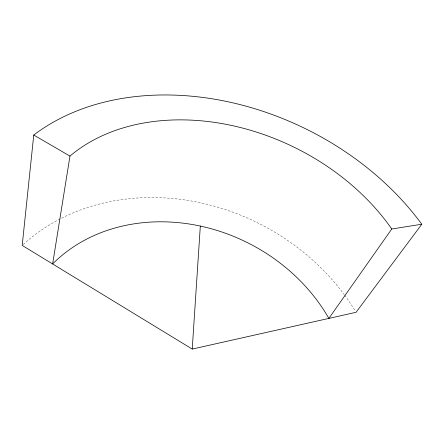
<?xml version="1.0" encoding="UTF-8"?>
<svg xmlns="http://www.w3.org/2000/svg" width="444" height="444" viewBox="0 0 444 444"><rect width="100%" height="100%" fill="white"/><g stroke="black" fill="none" stroke-linecap="round" stroke-linejoin="round"><path stroke-width="0.33" stroke-dasharray="2.22 1.67" d="M23.205 244.494A212.793 182.262 27.7 0 1 344.278 294.711M344.683 295.26A212.793 182.262 27.7 0 1 355.355 311.127"/><path stroke-width="0.67" d="M192.23 349.067L22.2 245.415L33.755 135.037A256.737 192.546 25.8 0 1 421.8 224.237L356.06 312.299L192.23 349.067L200.322 226.063M33.755 135.037L69.963 156.099L52.636 263.969A171.95 146.054 27.4 0 1 328.871 318.398L391.763 228.987L421.8 224.237M69.963 156.099A206.671 153.113 25.7 0 1 391.763 228.987"/></g></svg>
